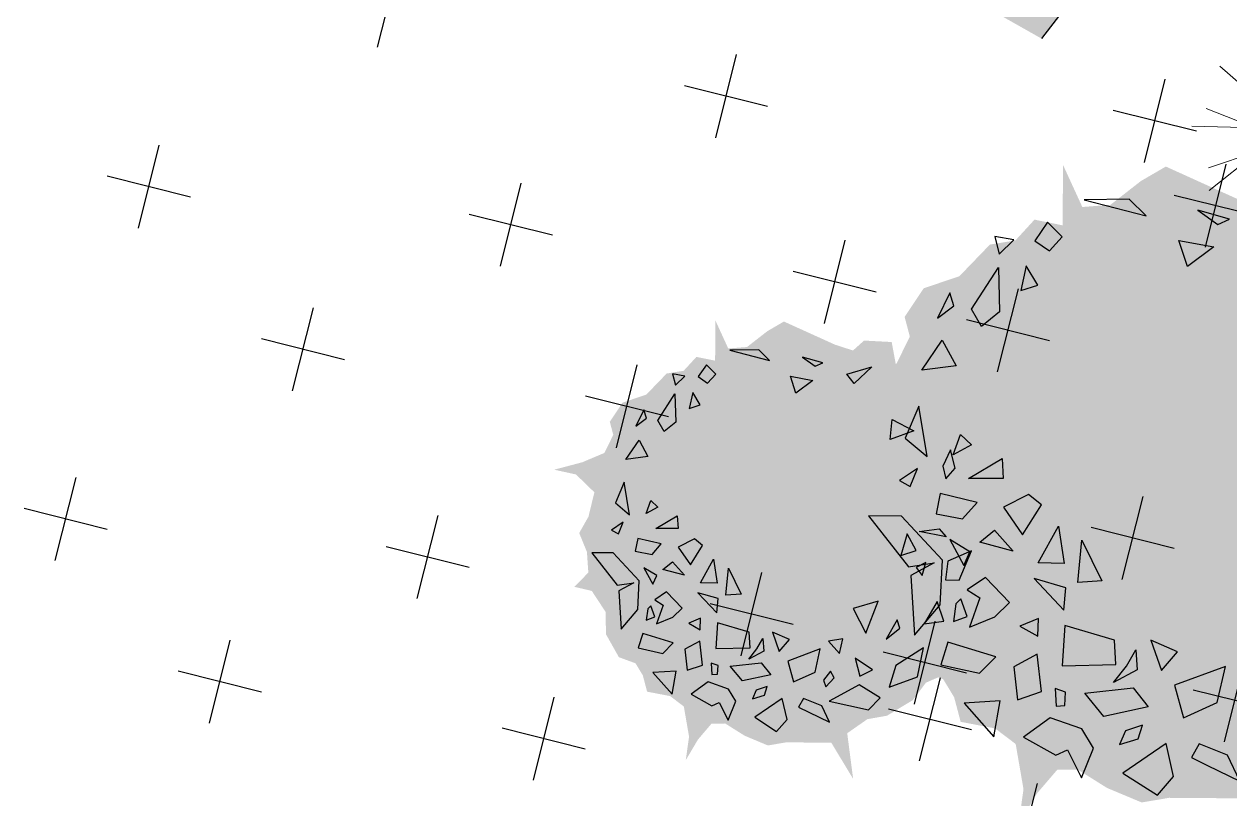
# Model space of a CAD drawing. Header units: millimetres. Extents: x 1933 to 24107, y 1228 to 18074.
# Drawn here: x 15420 to 17654, y 12566 to 14002 of the extents above; entities that cross this region are included whole.
import ezdxf

# ---------------------------------------------------------------- set-up
doc = ezdxf.new("R2010")
doc.units = ezdxf.units.MM
doc.layers.add('marc det', color=74, linetype='Continuous', lineweight=18)

# ---------------------------------------------------------------- blocks, each defined once
blk = doc.blocks.new('pzzzzzzzzz')
at = {"layer": 'marc det', "color": 85, "lineweight": 0}
for p, q in [((-11.9, 110.3), (16.9, -81.7)), ((56.1, 92.1), (-45.3, -73.5)), ((-29.4, -91.4), (9.2, 98.8)), ((-75.6, 80.6), (69.9, -48)), ((40.6, -85.3), (-52.1, 85.3)), ((-87.1, -51.1), (64.8, 69.8)), ((90.3, -35.5), (-90.3, 35.5)), ((96.4, 34.5), (-87.6, -27.2)), ((-105.3, 16.8), (88.8, 11.8))]:
    blk.add_line(p, q, dxfattribs=at)

msp = doc.modelspace()

# ---------------------------------------------------------------- hatches: boundary and pattern name
h = msp.add_hatch(color=30)
h.set_gradient(color1=(250, 136, 5), one_color=1, tint=1, name='INVCURVED')
h.paths.add_polyline_path([(17740.2, 14544.8), (17641.9, 14609.8), (17563.1, 14501.8), (17230.3, 14109.3), (17183, 14044.5), (17304.8, 13975.6)])
h.paths.add_polyline_path([(17563.1, 14501.8), (17474.9, 14573.9), (17240, 14258), (17304.5, 14196.8)], flags=17)
h.paths.add_polyline_path([(17573.2, 14706.1), (17473, 14759.3), (17377.5, 14637.9), (17390.2, 14627.8), (17191.3, 14382.5), (17191.2, 14382.6), (17108.9, 14304.2), (17214.6, 14223.8)])
at = {"layer": 'marc det'}
for points in [[(18020.2, 13424.2), (17985.5, 13526.9), (17939.2, 13558.4), (17846.6, 13615.7), (17834.6, 13681.4), (17757.7, 13685.4), (17727, 13657.9), (17677.3, 13673.9), (17535.1, 13738.4), (17489, 13711.6), (17432.4, 13667.4), (17380.4, 13663.4), (17344.6, 13741.5), (17343.9, 13629.4), (17291.8, 13640), (17256.4, 13601.4), (17209.2, 13593.8), (17152.6, 13535.1), (17086.5, 13512.7), (17051.2, 13459.6), (17060.8, 13423.3), (17036.2, 13373), (16974.8, 13347), (16896.8, 13326.4), (16957.2, 13313.2), (17008.3, 13263.5), (16992, 13195.9), (16966.2, 13150.2), (16987.7, 13097.5), (16991.5, 13040.2), (16952.6, 13000.7), (17001.2, 12989.3), (17039.3, 12931.3), (17040.7, 12868.4), (17076.5, 12805), (17122.7, 12788), (17142.9, 12754.5), (17155, 12709), (17218.9, 12696.7), (17256.9, 12667.9), (17271.4, 12584.2), (17262.3, 12518.6), (17296.3, 12576.2), (17334, 12620.2), (17371.8, 12620.5), (17426.4, 12586.3), (17490.4, 12559.5), (17541.2, 12568.1), (17666.6, 12567.2), (17727.4, 12466.6), (17710.9, 12593.5), (17766.9, 12632.6), (17821.3, 12642.2), (17893.3, 12685.5), (17929.7, 12734.1), (17987.6, 12759.1), (18005.1, 12807.5), (18045.1, 12871.6), (18036.9, 12921.8), (18121.7, 12925.9), (18051.7, 12975.4), (18102.5, 12998.6), (18114.2, 13026), (18128.8, 13091.1), (18112.7, 13103.4), (18096.8, 13220.8), (18114.4, 13254.6), (18088.1, 13310.9), (18091.5, 13355.5), (18146.9, 13404.2), (18210.6, 13450.2), (18148, 13428.8), (18059.4, 13405.4)], [(17151, 13241.6), (17127.8, 13310.1), (17097, 13331.1), (17035.3, 13369.3), (17027.2, 13413.1), (16976, 13415.8), (16955.5, 13397.4), (16922.4, 13408.1), (16827.5, 13451.1), (16796.9, 13433.2), (16759.1, 13403.8), (16724.4, 13401.1), (16700.6, 13453.1), (16700.1, 13378.5), (16665.4, 13385.5), (16641.8, 13359.8), (16610.3, 13354.7), (16572.6, 13315.6), (16528.5, 13300.7), (16505, 13265.2), (16511.4, 13241), (16495, 13207.5), (16454, 13190.2), (16402, 13176.4), (16442.3, 13167.6), (16476.4, 13134.5), (16465.5, 13089.5), (16448.3, 13059), (16462.6, 13023.9), (16465.2, 12985.6), (16439.2, 12959.3), (16471.6, 12951.7), (16497, 12913), (16498, 12871.1), (16521.8, 12828.8), (16552.6, 12817.5), (16566.1, 12795.2), (16574.1, 12764.9), (16616.8, 12756.7), (16642.1, 12737.4), (16651.8, 12681.7), (16645.7, 12637.9), (16668.4, 12676.3), (16693.5, 12705.7), (16718.7, 12705.9), (16755.1, 12683.1), (16797.8, 12665.2), (16831.7, 12670.9), (16915.3, 12670.3), (16955.8, 12603.2), (16944.8, 12687.8), (16982.1, 12713.9), (17018.4, 12720.3), (17066.3, 12749.2), (17090.6, 12781.6), (17129.2, 12798.2), (17140.9, 12830.5), (17167.5, 12873.2), (17162.1, 12906.7), (17218.7, 12909.4), (17172, 12942.5), (17205.8, 12957.9), (17213.6, 12976.2), (17223.4, 13019.6), (17212.6, 13027.8), (17202, 13106), (17213.8, 13128.6), (17196.3, 13166.1), (17198.5, 13195.9), (17235.4, 13228.3), (17277.9, 13259), (17236.2, 13244.7), (17177.1, 13229.1)]]:
    msp.add_hatch(color=102, dxfattribs=at).paths.add_polyline_path(points)

# ---------------------------------------------------------------- linework, layer by layer
at = {"color": 32, "true_color": 0xe07000}
msp.add_line((17740.2, 14544.8), (17304.8, 13975.6), dxfattribs=at)
at = {"color": 92}
for p, q in [((16074.7, 13959.8), (16113.3, 14113.8)), ((16701.1, 13791.9), (16739.6, 13945.9)), ((17495.4, 13746.1), (17533.9, 13900.1)), ((16797.3, 13849.7), (16643.3, 13888.2)), ((17591.7, 13803.9), (17437.7, 13842.4)), ((15631.8, 13624), (15670.3, 13778)), ((17608.4, 13588.7), (17647, 13742.8)), ((15728, 13681.8), (15574, 13720.3)), ((16302.4, 13553.5), (16340.9, 13707.5)), ((17704.7, 13646.5), (17550.7, 13685)), ((16398.7, 13611.2), (16244.7, 13649.7)), ((16902.5, 13447.7), (16941, 13601.7)), ((16998.7, 13505.4), (16844.7, 13543.9)), ((17223.4, 13357.8), (17261.9, 13511.8)), ((15917.4, 13322.5), (15955.9, 13476.5)), ((17319.6, 13415.5), (17165.6, 13454.1)), ((16013.6, 13380.3), (15859.6, 13418.8)), ((16517.4, 13216.7), (16555.9, 13370.7)), ((16613.7, 13274.4), (16459.7, 13313)), ((15477.6, 13008), (15516.2, 13162)), ((17454.3, 12972.7), (17492.9, 13126.7)), ((15573.9, 13065.7), (15419.9, 13104.3)), ((16148.3, 12937.5), (16186.8, 13091.5)), ((17550.6, 13030.5), (17396.6, 13069)), ((16244.6, 12995.2), (16090.6, 13033.7)), ((16748.4, 12831.6), (16786.9, 12985.6)), ((16844.6, 12889.4), (16690.6, 12927.9)), ((17069.3, 12741.8), (17107.8, 12895.8)), ((15763.2, 12706.5), (15801.8, 12860.5)), ((17165.5, 12799.5), (17011.5, 12838)), ((17643.7, 12671.6), (17682.3, 12825.6)), ((15859.5, 12764.2), (15705.5, 12802.8)), ((17079, 12636.4), (17117.5, 12790.4)), ((17740, 12729.4), (17586, 12767.9)), ((16363.3, 12600.7), (16401.8, 12754.7)), ((17175.2, 12694.1), (17021.2, 12732.6)), ((16459.6, 12658.4), (16305.6, 12697)), ((17258.7, 12440.7), (17297.2, 12594.7))]:
    msp.add_line(p, q, dxfattribs=at)
at = {"color": 96}
for p, q in [((17467.4, 13678.1), (17383.9, 13676.8)), ((17383.9, 13676.8), (17498.4, 13647.1)), ((17498.4, 13647.1), (17467.4, 13678.1)), ((17653.1, 13640.6), (17594.1, 13657.4)), ((17594.1, 13657.4), (17631.2, 13631)), ((17315.9, 13635.3), (17292.4, 13600.9)), ((17343.3, 13608.3), (17315.9, 13635.3)), ((17631.2, 13631), (17653.1, 13640.6)), ((17253.7, 13602.5), (17218, 13608.5)), ((17218, 13608.5), (17226.5, 13576)), ((17319.3, 13582), (17343.3, 13608.3)), ((17226.5, 13576), (17253.7, 13602.5)), ((17292.4, 13600.9), (17319.3, 13582)), ((17575.1, 13553.2), (17559.1, 13601.6)), ((17559.1, 13601.6), (17624.2, 13589.3)), ((17624.2, 13589.3), (17575.1, 13553.2)), ((17175.2, 13473.8), (17224.8, 13551.2)), ((17224.8, 13551.2), (17227, 13468.9)), ((17276.1, 13554.5), (17266.2, 13508.5)), ((17297.7, 13518.8), (17276.1, 13554.5)), ((17266.2, 13508.5), (17297.7, 13518.8)), ((17134.7, 13504.2), (17112, 13457.3)), ((17142.6, 13479.9), (17134.7, 13504.2)), ((17112, 13457.3), (17142.6, 13479.9)), ((17193.3, 13442), (17175.2, 13473.8)), ((17227, 13468.9), (17193.3, 13442)), ((17082.8, 13360.7), (17121, 13416.7)), ((17121, 13416.7), (17146.6, 13368.9)), ((16780.9, 13398.5), (16727.5, 13397.7)), ((16727.5, 13397.7), (16800.7, 13378.7)), ((16800.7, 13378.7), (16780.9, 13398.5)), ((16899.7, 13374.5), (16862, 13385.3)), ((16862, 13385.3), (16885.7, 13368.3)), ((16683.9, 13371.1), (16668.9, 13349.1)), ((16701.5, 13353.8), (16683.9, 13371.1)), ((16885.7, 13368.3), (16899.7, 13374.5)), ((16944.2, 13353.6), (16990.7, 13367.2)), ((16990.7, 13367.2), (16957.7, 13336)), ((17146.6, 13368.9), (17082.8, 13360.7)), ((16644.1, 13350.1), (16621.3, 13353.9)), ((16621.3, 13353.9), (16626.7, 13333.1)), ((16626.7, 13333.1), (16644.1, 13350.1)), ((16668.9, 13349.1), (16686.1, 13337)), ((16686.1, 13337), (16701.5, 13353.8)), ((16849.8, 13318.5), (16839.6, 13349.5)), ((16839.6, 13349.5), (16881.2, 13341.7)), ((16881.2, 13341.7), (16849.8, 13318.5)), ((16957.7, 13336), (16944.2, 13353.6)), ((16593.9, 13267.8), (16625.7, 13317.3)), ((16625.7, 13317.3), (16627, 13264.6)), ((16658.5, 13319.4), (16652.1, 13290)), ((16672.3, 13296.6), (16658.5, 13319.4)), ((16652.1, 13290), (16672.3, 13296.6)), ((17077.4, 13294.4), (17052.4, 13235.1)), ((17093.2, 13200.6), (17077.4, 13294.4)), ((16568, 13287.2), (16553.4, 13257.2)), ((16553.4, 13257.2), (16573.1, 13271.7)), ((16573.1, 13271.7), (16568, 13287.2)), ((17024.1, 13232.2), (17027.9, 13269.4)), ((17027.9, 13269.4), (17068.3, 13248.2)), ((16605.5, 13247.4), (16593.9, 13267.8)), ((16627, 13264.6), (16605.5, 13247.4)), ((17068.3, 13248.2), (17024.1, 13232.2)), ((16534.8, 13195.4), (16559.2, 13231.2)), ((16559.2, 13231.2), (16575.6, 13200.6)), ((17052.4, 13235.1), (17093.2, 13200.6)), ((17141.2, 13203.7), (17154.8, 13241.7)), ((17154.8, 13241.7), (17175.3, 13222.4)), ((17136.4, 13213), (17121.9, 13183.1)), ((17144.7, 13179.3), (17136.4, 13213)), ((17175.3, 13222.4), (17141.2, 13203.7)), ((16575.6, 13200.6), (16534.8, 13195.4)), ((17121.9, 13183.1), (17127.5, 13159.7)), ((17169.7, 13160.3), (17231.6, 13197.2)), ((17231.6, 13197.2), (17234, 13160.3)), ((17075.3, 13178.9), (17041.4, 13156.1)), ((17061.4, 13145), (17075.3, 13178.9)), ((17127.5, 13159.7), (17144.7, 13179.3)), ((17234, 13160.3), (17169.7, 13160.3)), ((16531.3, 13153), (16515.3, 13115)), ((16541.4, 13092.9), (16531.3, 13153)), ((17041.4, 13156.1), (17061.4, 13145)), ((16515.3, 13115), (16541.4, 13092.9)), ((16572.1, 13094.9), (16580.9, 13119.2)), ((16580.9, 13119.2), (16594, 13106.9)), ((17116.9, 13132.1), (17109.6, 13094.6)), ((17185.4, 13115.9), (17116.9, 13132.1)), ((17158.5, 13085.3), (17185.4, 13115.9)), ((17280.9, 13130.3), (17234.2, 13106.7)), ((17304.7, 13111.2), (17280.9, 13130.3)), ((16594, 13106.9), (16572.1, 13094.9)), ((16590.4, 13067.1), (16630, 13090.8)), ((16630, 13090.8), (16631.5, 13067.1)), ((17045.6, 13090.4), (16984.5, 13090.6)), ((16984.5, 13090.6), (17058.1, 12996.4)), ((17121.6, 13008.8), (17045.6, 13090.4)), ((17109.6, 13094.6), (17158.5, 13085.3)), ((17234.2, 13106.7), (17269.7, 13055.4)), ((17269.7, 13055.4), (17304.7, 13111.2)), ((16530, 13079), (16508.3, 13064.4)), ((16521, 13057.3), (16530, 13079)), ((17298.7, 13003.7), (17336.1, 13072)), ((17336.1, 13072), (17347, 13002.7)), ((16508.3, 13064.4), (16521, 13057.3)), ((16556.6, 13049.1), (16551.9, 13025.1)), ((16600.4, 13038.7), (16556.6, 13049.1)), ((16631.5, 13067.1), (16590.4, 13067.1)), ((16661.6, 13048), (16631.7, 13032.8)), ((16676.7, 13035.7), (16661.6, 13048)), ((17055.9, 13057.6), (17044.1, 13017.2)), ((17072.3, 13026.9), (17055.9, 13057.6)), ((17078.3, 13061.6), (17115, 13066.6)), ((17128.3, 13051.7), (17078.3, 13061.6)), ((17115, 13066.6), (17128.3, 13051.7)), ((17172, 13024.4), (17135.2, 13046.7)), ((17135.2, 13046.7), (17160.8, 12998.9)), ((17190.2, 13042), (17217.6, 13064.4)), ((17217.6, 13064.4), (17252.3, 13025.4)), ((17371.8, 12967.2), (17379.6, 13046)), ((17379.6, 13046), (17416.6, 12970.1)), ((16551.9, 13025.1), (16583.2, 13019.2)), ((16583.2, 13019.2), (16600.4, 13038.7)), ((16631.7, 13032.8), (16654.4, 13000)), ((16654.4, 13000), (16676.7, 13035.7)), ((17044.1, 13017.2), (17072.3, 13026.9)), ((17175.2, 13025.7), (17131.1, 13007)), ((17152, 12971.4), (17175.2, 13025.7)), ((17160.8, 12998.9), (17172, 13024.4)), ((17252.3, 13025.4), (17190.2, 13042)), ((16511, 13022.4), (16471.9, 13022.5)), ((16471.9, 13022.5), (16518.9, 12962.3)), ((16559.6, 12970.2), (16511, 13022.4)), ((16603.5, 12991.4), (16621.1, 13005.8)), ((16621.1, 13005.8), (16643.2, 12980.8)), ((16672.9, 12966.9), (16696.9, 13010.7)), ((16696.9, 13010.7), (16703.8, 12966.3)), ((17058.1, 12996.4), (17105.9, 13003.6)), ((17105.9, 13003.6), (17062.4, 12980.2)), ((17090.2, 13004.4), (17072.3, 12995.3)), ((17083.5, 12980.2), (17090.2, 13004.4)), ((17117.3, 12926), (17121.6, 13008.8)), ((17131.1, 13007), (17127.2, 12972.5)), ((17347, 13002.7), (17298.7, 13003.7)), ((16591.9, 12980.2), (16568.3, 12994.5)), ((16568.3, 12994.5), (16584.7, 12963.9)), ((16584.7, 12963.9), (16591.9, 12980.2)), ((16643.2, 12980.8), (16603.5, 12991.4)), ((16719.7, 12943.6), (16724.7, 12994)), ((16724.7, 12994), (16748.4, 12945.4)), ((17062.4, 12980.2), (17069.5, 12869.4)), ((17072.3, 12995.3), (17083.5, 12980.2)), ((16518.9, 12962.3), (16549.5, 12966.9)), ((16549.5, 12966.9), (16521.7, 12951.9)), ((16556.8, 12917.2), (16559.6, 12970.2)), ((16703.8, 12966.3), (16672.9, 12966.9)), ((17127.2, 12972.5), (17152, 12971.4)), ((17200.8, 12976.8), (17166.9, 12954)), ((17245.6, 12930.2), (17200.8, 12976.8)), ((17349.9, 12957.5), (17291, 12974.4)), ((17291, 12974.4), (17346.1, 12916.1)), ((17346.1, 12916.1), (17349.9, 12957.5)), ((17416.6, 12970.1), (17371.8, 12967.2)), ((16521.7, 12951.9), (16526.3, 12881)), ((16610.3, 12949.7), (16588.6, 12935.1)), ((16588.6, 12935.1), (16603.6, 12925.5)), ((16638.9, 12919.9), (16610.3, 12949.7)), ((16705.7, 12937.4), (16668, 12948.1)), ((16668, 12948.1), (16703.3, 12910.9)), ((16703.3, 12910.9), (16705.7, 12937.4)), ((16748.4, 12945.4), (16719.7, 12943.6)), ((17155.2, 12936.7), (17146.1, 12927.9)), ((17166.9, 12904.5), (17155.2, 12936.7)), ((17166.9, 12954), (17190.4, 12939)), ((17190.4, 12939), (17171.4, 12884.2)), ((16526.3, 12881), (16556.8, 12917.2)), ((16575.3, 12918.4), (16572.5, 12897.2)), ((16581.1, 12924.1), (16575.3, 12918.4)), ((16588.6, 12903.5), (16581.1, 12924.1)), ((16603.6, 12925.5), (16591.5, 12890.5)), ((16621.5, 12903), (16638.9, 12919.9)), ((17002.2, 12932.8), (16955.8, 12919.2)), ((16955.8, 12919.2), (16979.3, 12873.3)), ((16979.3, 12873.3), (17002.2, 12932.8)), ((17069.5, 12869.4), (17117.3, 12926)), ((17111.3, 12931.9), (17087.2, 12890.8)), ((17123.9, 12895.8), (17111.3, 12931.9)), ((17146.1, 12927.9), (17141.8, 12894.7)), ((17218.4, 12903.7), (17245.6, 12930.2)), ((16572.5, 12897.2), (16588.6, 12903.5)), ((16591.5, 12890.5), (16621.5, 12903)), ((16673.1, 12901), (16651.1, 12891.7)), ((16651.1, 12891.7), (16672.4, 12879.8)), ((16672.4, 12879.8), (16673.1, 12901)), ((16704.5, 12892.5), (16701.4, 12844.8)), ((16763.2, 12875.2), (16704.5, 12892.5)), ((17037.4, 12898.1), (17017, 12862.5)), ((17042.5, 12882.6), (17037.4, 12898.1)), ((17087.2, 12890.8), (17123.9, 12895.8)), ((17141.8, 12894.7), (17166.9, 12904.5)), ((17171.4, 12884.2), (17218.4, 12903.7)), ((17298.9, 12900.7), (17264.5, 12886.1)), ((17297.9, 12867.6), (17298.9, 12900.7)), ((16565.9, 12873), (16557.3, 12846.1)), ((16622.5, 12855.5), (16565.9, 12873)), ((16765.1, 12846.3), (16763.2, 12875.2)), ((16838.1, 12861.5), (16806.4, 12875.3)), ((16806.4, 12875.3), (16819, 12839.2)), ((17017, 12862.5), (17042.5, 12882.6)), ((17264.5, 12886.1), (17297.9, 12867.6)), ((17348, 12887.4), (17343.2, 12812.9)), ((17439.8, 12860.3), (17348, 12887.4)), ((16557.3, 12846.1), (16603.2, 12835.9)), ((16603.2, 12835.9), (16622.5, 12855.5)), ((16671.7, 12858.7), (16643.8, 12843.7)), ((16676.6, 12814.2), (16671.7, 12858.7)), ((16701.4, 12844.8), (16765.1, 12846.3)), ((16777.5, 12844.4), (16788.6, 12863.6)), ((16788.6, 12863.6), (16790.2, 12840)), ((16819, 12839.2), (16838.1, 12861.5)), ((16936.8, 12862.6), (16910.4, 12858.3)), ((16910.4, 12858.3), (16930.3, 12835.8)), ((16930.3, 12835.8), (16936.8, 12862.6)), ((17086, 12845.9), (17034.6, 12813.6)), ((17075.1, 12792.4), (17086, 12845.9)), ((17131.4, 12856.9), (17118, 12814.8)), ((17219.9, 12829.6), (17131.4, 12856.9)), ((17442.7, 12815.2), (17439.8, 12860.3)), ((17556.9, 12839), (17507.2, 12860.5)), ((17507.2, 12860.5), (17527, 12804.1)), ((16643.8, 12843.7), (16648.5, 12804.5)), ((16762.3, 12825), (16777.5, 12844.4)), ((16790.2, 12840), (16762.3, 12825)), ((16894.8, 12844.1), (16834.5, 12821.7)), ((16885.2, 12801.3), (16894.8, 12844.1)), ((16991.9, 12805.5), (16959.7, 12827.2)), ((16959.7, 12827.2), (16968, 12793.4)), ((17189.7, 12798.9), (17219.9, 12829.6)), ((17296.8, 12834.6), (17253.3, 12811.2)), ((17304.5, 12765.1), (17296.8, 12834.6)), ((17462.2, 12812.3), (17479.5, 12842.3)), ((17479.5, 12842.3), (17481.9, 12805.3)), ((17527, 12804.1), (17556.9, 12839)), ((16628, 12803.2), (16584.9, 12800.4)), ((16584.9, 12800.4), (16620.4, 12760.5)), ((16620.4, 12760.5), (16628, 12803.2)), ((16648.5, 12804.5), (16676.6, 12814.2)), ((16705.5, 12813.4), (16692.8, 12817.9)), ((16692.8, 12817.9), (16694.2, 12796.9)), ((16704.4, 12797.5), (16705.5, 12813.4)), ((16728.2, 12812.2), (16785.4, 12818.6)), ((16750.5, 12784.7), (16728.2, 12812.2)), ((16785.4, 12818.6), (16803.3, 12796)), ((16834.5, 12821.7), (16845.3, 12782.9)), ((16845.3, 12782.9), (16885.2, 12801.3)), ((16913.9, 12803.1), (16900.6, 12786.4)), ((16920.9, 12790.4), (16913.9, 12803.1)), ((16968, 12793.4), (16991.9, 12805.5)), ((17034.6, 12813.6), (17022.8, 12773.2)), ((17118, 12814.8), (17189.7, 12798.9)), ((17253.3, 12811.2), (17260.5, 12749.8)), ((17343.2, 12812.9), (17442.7, 12815.2)), ((17438.4, 12781.9), (17462.2, 12812.3)), ((17481.9, 12805.3), (17438.4, 12781.9)), ((17645.4, 12811.8), (17551.2, 12776.8)), ((17630.5, 12744.8), (17645.4, 12811.8)), ((16686.9, 12783.2), (16655.4, 12760.1)), ((16724.7, 12769.8), (16686.9, 12783.2)), ((16694.2, 12796.9), (16704.4, 12797.5)), ((16803.3, 12796), (16750.5, 12784.7)), ((16900.6, 12786.4), (16905.5, 12773.6)), ((16905.5, 12773.6), (16920.9, 12790.4)), ((17022.8, 12773.2), (17075.1, 12792.4)), ((16655.4, 12760.1), (16693.8, 12738.8)), ((16738.5, 12747), (16724.7, 12769.8)), ((16776.3, 12767.9), (16769.1, 12751.6)), ((16769.1, 12751.6), (16791.3, 12758.3)), ((16796.4, 12774.5), (16776.3, 12767.9)), ((16791.3, 12758.3), (16796.4, 12774.5)), ((16967, 12777.6), (16911.3, 12747.6)), ((17005.6, 12753.6), (16967, 12777.6)), ((17260.5, 12749.8), (17304.5, 12765.1)), ((17349.5, 12763.8), (17329.8, 12770.8)), ((17329.8, 12770.8), (17331.9, 12738)), ((17347.9, 12739), (17349.5, 12763.8)), ((17385, 12762), (17474.4, 12771.9)), ((17420, 12718.9), (17385, 12762)), ((17474.4, 12771.9), (17502.4, 12736.6)), ((17551.2, 12776.8), (17568, 12716.1)), ((16693.8, 12738.8), (16707.8, 12745)), ((16707.8, 12745), (16724.4, 12711.8)), ((16724.4, 12711.8), (16738.5, 12747)), ((16824.6, 12752.5), (16773.4, 12717.6)), ((16833.3, 12713.5), (16824.6, 12752.5)), ((16863.7, 12752.4), (16854.5, 12736)), ((16854.5, 12736), (16873.6, 12726.7)), ((16897.5, 12738.8), (16863.7, 12752.4)), ((16911.8, 12708.1), (16897.5, 12738.8)), ((16911.3, 12747.6), (16984.4, 12731.2)), ((16984.4, 12731.2), (17005.6, 12753.6)), ((17228.4, 12747.8), (17161.2, 12743.4)), ((17161.2, 12743.4), (17216.6, 12681.1)), ((17216.6, 12681.1), (17228.4, 12747.8)), ((17331.9, 12738), (17347.9, 12739)), ((17502.4, 12736.6), (17420, 12718.9)), ((17568, 12716.1), (17630.5, 12744.8)), ((16773.4, 12717.6), (16814.1, 12691.2)), ((16814.1, 12691.2), (16833.3, 12713.5)), ((16873.6, 12726.7), (16911.8, 12708.1)), ((17320.5, 12716.6), (17271.4, 12680.5)), ((17379.6, 12695.7), (17320.5, 12716.6)), ((17401.2, 12660), (17379.6, 12695.7)), ((17460.2, 12692.6), (17449, 12667.2)), ((17491.7, 12702.9), (17460.2, 12692.6)), ((17483.7, 12677.7), (17491.7, 12702.9)), ((17271.4, 12680.5), (17331.4, 12647.2)), ((17449, 12667.2), (17483.7, 12677.7)), ((17535.7, 12668.6), (17455.6, 12614)), ((17549.3, 12607.7), (17535.7, 12668.6)), ((17596.8, 12668.5), (17582.4, 12642.8)), ((17649.6, 12647.2), (17596.8, 12668.5)), ((17331.4, 12647.2), (17353.2, 12656.9)), ((17353.2, 12656.9), (17379.1, 12605)), ((17379.1, 12605), (17401.2, 12660)), ((17672, 12599.2), (17649.6, 12647.2)), ((17582.4, 12642.8), (17612.2, 12628.3)), ((17612.2, 12628.3), (17672, 12599.2)), ((17455.6, 12614), (17519.4, 12572.8)), ((17519.4, 12572.8), (17549.3, 12607.7))]:
    msp.add_line(p, q, dxfattribs=at)

# ---------------------------------------------------------------- block references
at = {"lineweight": 20, "xscale": 1.749999999697138, "yscale": 1.749999999697138, "zscale": 1.75}
msp.add_blockref('pzzzzzzzzz', (17767.6, 13783.6), dxfattribs=at)

doc.saveas('drawing.dxf')
